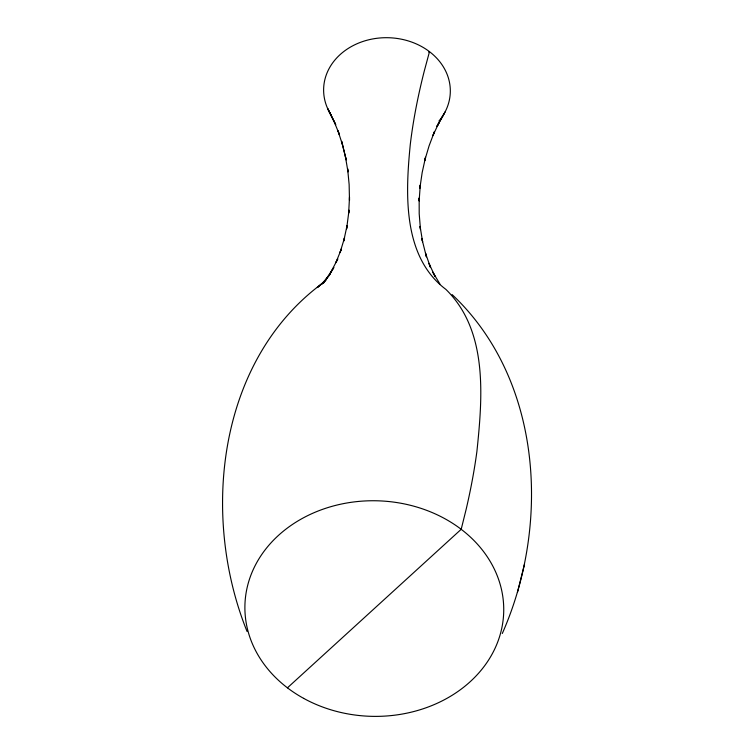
<?xml version="1.0" encoding="UTF-8"?>
<svg xmlns="http://www.w3.org/2000/svg" width="754" height="754" viewBox="0 0 754 754"><rect width="100%" height="100%" fill="white"/><g stroke="black" fill="none" stroke-linecap="round" stroke-linejoin="round"><path stroke-width="1.13" d="M502.287 633.501C550.571 524.473 542.456 379.705 452.108 294.569M517.433 592.474L524.52 564.265M329.47 274.814L333.852 267.5L323.419 283.146L329.828 274.513L321.713 284.07L325.992 279.791L317.349 287.566L322.787 283.042C217.171 360.619 200.639 516.264 247.048 631.456M443.823 114.203L436.971 126.418L439.158 122.214L432.956 135.55L434.474 131.592L429.073 145.88L424.7 160.593L425.548 157.228L422.165 172.572L419.884 188.151L420.27 185.116L419.139 200.96L419.149 197.963L419.205 213.825L420.487 229.593L420.101 226.417L422.617 241.789L421.788 238.434L426.415 256.86L425.492 253.146L430.487 267.387L428.96 263.353L435.067 276.511L432.815 272.156L439.902 283.985M329.555 274.654L337.801 258.895L335.869 262.609L341.439 248.905L340.092 252.401L344.559 237.764L343.72 241.073L347.01 225.748L346.604 228.896L349.045 210.159L348.659 213.165L349.498 197.303L349.488 200.31L349.13 184.447L347.613 168.67L347.999 171.893L345.379 156.493L341.675 141.375L346.227 159.905L345.379 156.493M436.971 126.418L445.114 111.865M287.434 687.827L461.194 529.299L466.179 509.204A797.063 289.376 -52.7 0 0 476.905 451.42C482.513 397.32 488.328 330.94 445.897 289.395C402.259 256.586 405.482 193.128 410.289 144.419A731.748 265.662 -52.7 0 1 424.285 71.017L429.497 51.677L428.828 52.13M328.819 110.979L335.728 124.636L327.632 108.51L334.031 121.375L339.498 134.796L337.962 130.753L342.608 145.126M331.289 115.23A63.355 52.771 1.4 0 1 348.527 48.237A63.355 52.771 1.4 0 1 430.788 52.686A63.355 52.771 1.4 0 1 438.941 121.045M303.645 698.364A129.443 107.813 1.4 0 0 503.549 615.349A129.443 107.813 1.4 0 0 315.747 511.975A129.443 107.813 1.4 0 0 303.645 698.364"/></g></svg>
